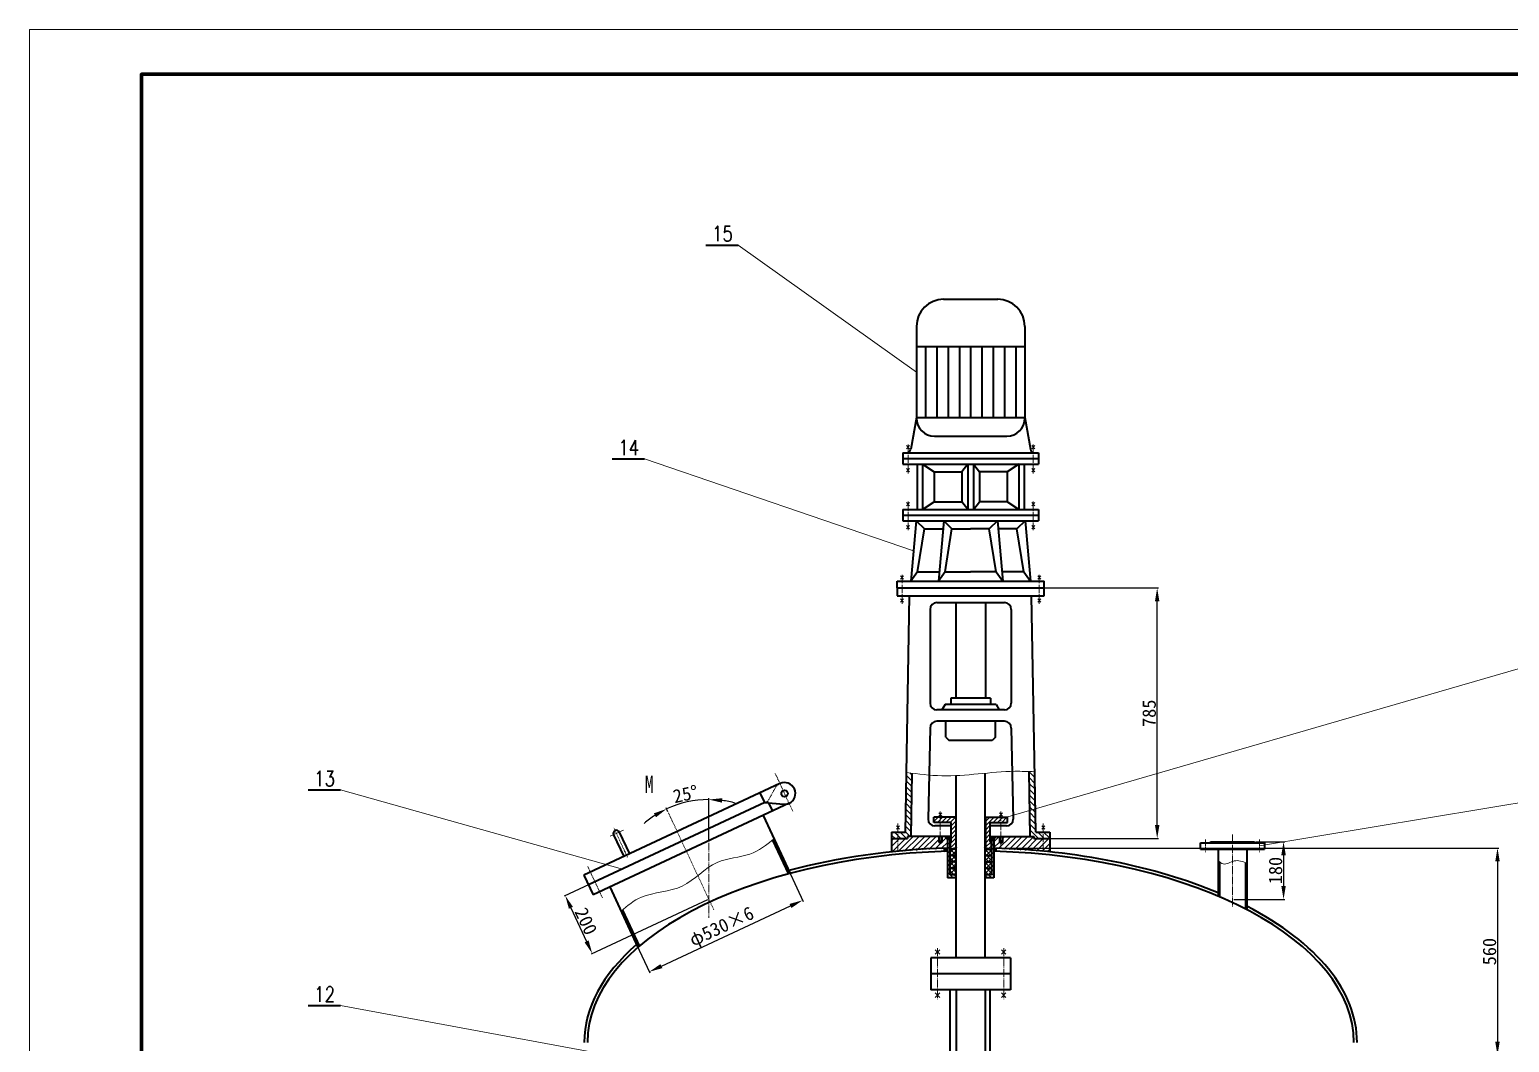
# Model space of a CAD drawing. Extents: x 588 to 11544, y -7167 to 4607.
# Drawn here: x 3228 to 7862, y 1434 to 4607 of the extents above; entities that cross this region are included whole.
import ezdxf
from ezdxf.enums import TextEntityAlignment as Align

# ---------------------------------------------------------------- set-up
doc = ezdxf.new("R2010")
doc.units = 0
doc.header["$LTSCALE"] = 10
doc.header["$PDMODE"] = 1
for name, pattern in [('XX-S', [0.5, 0.3, -0.2]), ('ZXX-L', [3.28, 2.5, -0.3, 0.18, -0.3]), ('ZXX-S', [1.27, 0.75, -0.2, 0.12, -0.2])]:
    doc.linetypes.add(name, pattern=pattern)
doc.layers.get('Defpoints').update_dxf_attribs({"linetype": 'CONTINUOUS'})
for name, color, linetype, lineweight in [('A 粗实线', 1, 'CONTINUOUS', 40), ('B 细实线', 7, 'CONTINUOUS', 18), ('C 文 字', 2, 'CONTINUOUS', 20), ('D 短中心线', 3, 'ZXX-S', 18), ('E 长中心线', 3, 'ZXX-L', 18), ('F 短虚线', 6, 'XX-S', 20), ('J 标注尺寸', 2, 'CONTINUOUS', 18)]:
    doc.layers.add(name, color=color, linetype=linetype, lineweight=lineweight)
doc.styles.add('HZTXT', font='SIMFANG.TTF', dxfattribs={"width": 0.75})
doc.styles.add('ROMANC', font='romanc', dxfattribs={"width": 0.7, "height": 6})
doc.styles.get("Standard").update_dxf_attribs({"font": 'SIMFANG.TTF'})
doc.dimstyles.new('通用标注4.0', dxfattribs={"dimtxt": 42, "dimasz": 42, "dimexe": 4, "dimexo": 4, "dimgap": 4, "dimtad": 1, "dimdec": 0, "dimzin": 0, "dimdsep": 46, "dimtxsty": 'Standard', "dimcen": 4, "dimadec": 0, "dimazin": 0, "dimtfac": 0.375, "dimtdec": 0, "dimtmove": 2, "dimatfit": 3, "dimfxl": 1, "dimtzin": 0, "dimarcsym": 0})

# ---------------------------------------------------------------- blocks, each defined once
blk = doc.blocks.new('*D88')
at = {"layer": 'Defpoints', "color": 0}
for p in [(5309.2, 2192), (5228.5, 2153.2), (5354.5, 2060.2), (5354.5, 1824.5), (5370, 1849.9), (5612.3, -1096.5), (6732.3, -1120.8), (6732.3, -1211.3)]:
    blk.add_point(p, dxfattribs=at)
at = {"layer": 'J 标注尺寸', "color": 0, "lineweight": -2}
for p, q in [((5354.5, 2064.2), (5354.5, 2199.3)), ((5226.8, 2156.9), (5220.8, 2169.7)), ((5612.3, -1100.5), (5612.3, -1124.8)), ((5654.3, -1120.8), (6690.3, -1120.8)), ((6732.3, -1207.3), (6732.3, -1116.8))]:
    blk.add_line(p, q, dxfattribs=at)
for start, end in [(90, 115), (74.5789, 82.2895), (122.7105, 130.4211)]:
    blk.add_arc((5354.5, 1883), 312.3, start, end, dxfattribs=at)
at = {"layer": 'J 标注尺寸', "color": 0}
for points in [[(5395.9, 2185.5), (5396.9, 2199.5), (5354.5, 2195.3)], [(5182.3, 2151.9), (5189.1, 2139.7), (5222.5, 2166.1)], [(5654.3, -1113.8), (5654.3, -1127.8), (5612.3, -1120.8)], [(6690.3, -1113.8), (6690.3, -1127.8), (6732.3, -1120.8)]]:
    blk.add_solid(points, dxfattribs=at)
at = {"layer": 'J 标注尺寸', "color": 0, "insert": (5281.5, 2212.3), "char_height": 42, "attachment_point": 5, "rotation": 12.5}
blk.add_mtext('25°', dxfattribs=at)
at = {"layer": 'J 标注尺寸', "color": 0, "insert": (6172.3, -1095.8), "char_height": 42, "attachment_point": 5}
blk.add_mtext('1080', dxfattribs=at)
blk = doc.blocks.new('*D89')
at = {"layer": 'Defpoints', "color": 0}
for p in [(5582.3, 2021.6), (5648.5, 1879.7), (5101.9, 1797.6)]:
    blk.add_point(p, dxfattribs=at)
at = {"layer": 'J 标注尺寸', "color": 0, "lineweight": -2}
for p, q in [((5584, 2018), (5650.1, 1876.1)), ((5206.2, 1673.4), (5610.4, 1861.9)), ((5103.6, 1794), (5169.8, 1652.1))]:
    blk.add_line(p, q, dxfattribs=at)
at = {"layer": 'J 标注尺寸', "color": 0}
for points in [[(5607.4, 1868.3), (5613.3, 1855.6), (5648.5, 1879.7)], [(5203.2, 1679.8), (5209.1, 1667.1), (5168.1, 1655.7)]]:
    blk.add_solid(points, dxfattribs=at)
at = {"layer": 'J 标注尺寸', "color": 0, "insert": (5396.4, 1793.2), "char_height": 42, "attachment_point": 5, "rotation": 25}
blk.add_mtext('φ530×6', dxfattribs=at)
blk = doc.blocks.new('*D90')
at = {"layer": 'Defpoints', "color": 0}
for p in [(5270, 2064.3), (5354.5, 1883), (4989.6, 1712.9)]:
    blk.add_point(p, dxfattribs=at)
at = {"layer": 'J 标注尺寸', "color": 0, "lineweight": -2}
for p, q in [((5266.4, 2062.6), (4901.5, 1892.4)), ((4922.9, 1856.1), (4971.9, 1750.9)), ((5350.9, 1881.3), (4986, 1711.2))]:
    blk.add_line(p, q, dxfattribs=at)
at = {"layer": 'J 标注尺寸', "color": 0}
for points in [[(4929.2, 1859), (4916.5, 1853.1), (4905.1, 1894.1)], [(4978.2, 1753.9), (4965.5, 1748), (4989.6, 1712.9)]]:
    blk.add_solid(points, dxfattribs=at)
at = {"layer": 'J 标注尺寸', "color": 0, "insert": (4970, 1814.1), "char_height": 42, "attachment_point": 5, "rotation": 295}
blk.add_mtext('200', dxfattribs=at)
blk = doc.blocks.new('*D91')
at = {"layer": 'Defpoints', "color": 0}
for p in [(7063.5, 2063), (6994.5, 1882.5), (7154.3, 1882.5)]:
    blk.add_point(p, dxfattribs=at)
at = {"layer": 'J 标注尺寸', "color": 0, "lineweight": -2}
for p, q in [((7067.5, 2063), (7158.3, 2063)), ((7154.3, 2021), (7154.3, 1924.5)), ((6998.5, 1882.5), (7158.3, 1882.5))]:
    blk.add_line(p, q, dxfattribs=at)
at = {"layer": 'J 标注尺寸', "color": 0}
for points in [[(7147.3, 2021), (7161.3, 2021), (7154.3, 2063)], [(7147.3, 1924.5), (7161.3, 1924.5), (7154.3, 1882.5)]]:
    blk.add_solid(points, dxfattribs=at)
at = {"layer": 'J 标注尺寸', "color": 0, "insert": (7129.3, 1972.8), "char_height": 42, "attachment_point": 5, "rotation": 90}
blk.add_mtext('180', dxfattribs=at)
blk = doc.blocks.new('*D93')
at = {"layer": 'Defpoints', "color": 0}
for p in [(6247.5, 2043.3), (7384.5, 1394.4), (7824.2, 1394.4)]:
    blk.add_point(p, dxfattribs=at)
at = {"layer": 'J 标注尺寸', "color": 0, "lineweight": -2}
for p, q in [((6251.5, 2043.3), (7828.2, 2043.3)), ((7824.2, 2001.3), (7824.2, 1436.4)), ((7388.5, 1394.4), (7828.2, 1394.4))]:
    blk.add_line(p, q, dxfattribs=at)
at = {"layer": 'J 标注尺寸', "color": 0}
for points in [[(7817.2, 2001.3), (7831.2, 2001.3), (7824.2, 2043.3)], [(7817.2, 1436.4), (7831.2, 1436.4), (7824.2, 1394.4)]]:
    blk.add_solid(points, dxfattribs=at)
at = {"layer": 'J 标注尺寸', "color": 0, "insert": (7799.2, 1718.9), "char_height": 42, "attachment_point": 5, "rotation": 90}
blk.add_mtext('560', dxfattribs=at)
blk = doc.blocks.new('*D95')
at = {"layer": 'Defpoints', "color": 0}
for p in [(6404.3, 2858.1), (6758.6, 2858.1), (6422, 2073.1)]:
    blk.add_point(p, dxfattribs=at)
at = {"layer": 'J 标注尺寸', "color": 0, "lineweight": -2}
for p, q in [((6408.3, 2858.1), (6762.6, 2858.1)), ((6758.6, 2115.1), (6758.6, 2816.1)), ((6426, 2073.1), (6762.6, 2073.1))]:
    blk.add_line(p, q, dxfattribs=at)
at = {"layer": 'J 标注尺寸', "color": 0}
for points in [[(6751.6, 2816.1), (6765.6, 2816.1), (6758.6, 2858.1)], [(6751.6, 2115.1), (6765.6, 2115.1), (6758.6, 2073.1)]]:
    blk.add_solid(points, dxfattribs=at)
at = {"layer": 'J 标注尺寸', "color": 0, "insert": (6733.6, 2465.6), "char_height": 42, "attachment_point": 5, "rotation": 90}
blk.add_mtext('785', dxfattribs=at)

msp = doc.modelspace()

# ---------------------------------------------------------------- hatches: boundary and pattern name
at = {"layer": 'A 粗实线'}
h = msp.add_hatch(color=256, dxfattribs=at)
edge = h.paths.add_edge_path()
edge.add_ellipse((6174.5, 1434.4), major_axis=(-1210, 0), ratio=0.504132, start_angle=273.4588, end_angle=273.9096)
edge.add_line((6092, 2043), (6092, 2033))
edge.add_line((6092, 2033), (6101.5, 2043.3))
h = msp.add_hatch(color=256, dxfattribs=at)
h.paths.add_polyline_path([(6101.5, 2079.9), (6095.2, 2079.9), (6101.5, 2071.4)])
h.paths.add_polyline_path([(6101.5, 2071.4), (6109.5, 2079.9), (6101.5, 2079.9)])
h = msp.add_hatch(color=256, dxfattribs=at)
edge = h.paths.add_edge_path()
edge.add_ellipse((6174.5, 1434.4), major_axis=(1210, 0), ratio=0.504132, start_angle=86.0904, end_angle=86.5412, ccw=False)
edge.add_line((6257, 2043), (6257, 2033))
edge.add_line((6257, 2033), (6247.5, 2043.3))
h = msp.add_hatch(color=256, dxfattribs=at)
h.paths.add_polyline_path([(6247.5, 2079.9), (6253.9, 2079.9), (6247.5, 2071.4)])
h.paths.add_polyline_path([(6239.5, 2079.9), (6247.5, 2079.9), (6247.5, 2071.4)])
at = {"layer": 'B 细实线'}
h = msp.add_hatch(dxfattribs=at)
h.set_pattern_fill('ANSI31', color=256, scale=4, angle=90, style=0)
h.set_pattern_definition([(135, (0, -268.948), (-8.980256, -8.980256), [])])
h.paths.add_polyline_path([(5943.2, 2092.9), (5927, 2092.9), (5927, 2073.1), (5943.2, 2073.1)])
edge = h.paths.add_edge_path()
edge.add_spline(control_points=[(5991.6, 2277.6), (5985.7, 2278.4), (5979.8, 2279.1), (5973.8, 2279.9)], knot_values=[0, 0, 0, 0, 25.307165, 25.307165, 25.307165, 25.307165], degree=3, periodic=0)
edge.add_line((5973.8, 2279.9), (5970.6, 2092.9))
edge.add_line((5970.6, 2092.9), (5943.2, 2092.9))
edge.add_line((5943.2, 2092.9), (5943.2, 2073.1))
edge.add_line((5943.2, 2073.1), (5976.5, 2073.1))
edge.add_line((5976.5, 2073.1), (5976.5, 2079.9))
edge.add_line((5976.5, 2079.9), (5988.2, 2079.9))
edge.add_line((5988.2, 2079.9), (5991.6, 2277.6))
edge = h.paths.add_edge_path()
edge.add_spline(control_points=[(6375.2, 2282.4), (6369.2, 2282.6), (6363.2, 2282.8), (6357.3, 2283)], knot_values=[543.575968, 543.575968, 543.575968, 543.575968, 568.841408, 568.841408, 568.841408, 568.841408], degree=3, periodic=0)
edge.add_line((6357.3, 2283), (6360.8, 2079.9))
edge.add_line((6360.8, 2079.9), (6372.5, 2079.9))
edge.add_line((6372.5, 2079.9), (6372.5, 2073.1))
edge.add_line((6372.5, 2073.1), (6405.8, 2073.1))
edge.add_line((6405.8, 2073.1), (6405.8, 2092.9))
edge.add_line((6405.8, 2092.9), (6378.5, 2092.9))
edge.add_line((6378.5, 2092.9), (6375.2, 2282.4))
h.paths.add_polyline_path([(6422, 2092.9), (6405.8, 2092.9), (6405.8, 2073.1), (6422, 2073.1)])
h = msp.add_hatch(dxfattribs=at)
h.set_pattern_fill('ANSI31', color=256, scale=3, style=0)
h.set_pattern_definition([(45, (0, -268.948), (-6.735192, 6.735192), [])])
h.paths.add_polyline_path([(6079.5, 2139.9), (6059.5, 2139.9), (6059.5, 2123.9), (6079.5, 2123.9)])
h.paths.add_polyline_path([(6128, 2139.9), (6079.5, 2139.9), (6079.5, 2123.9), (6113, 2123.9), (6113, 2064.3), (6110.5, 2059.9), (6110.5, 2039.9), (6115.5, 2039.9), (6128, 2043.3)])
h.paths.add_polyline_path([(6236, 2123.9), (6269.5, 2123.9), (6269.5, 2139.9), (6221, 2139.9), (6221, 2043.3), (6233.5, 2039.9), (6238.5, 2039.9), (6238.5, 2059.9), (6236, 2064.3)])
h.paths.add_polyline_path([(6289.5, 2139.9), (6269.5, 2139.9), (6269.5, 2123.9), (6289.5, 2123.9)])
h = msp.add_hatch(dxfattribs=at)
h.set_pattern_fill('ANSI31', color=256, scale=4, style=0)
h.set_pattern_definition([(45, (0, -268.948), (-8.980256, 8.980256), [])])
edge = h.paths.add_edge_path()
edge.add_line((5927, 2073.1), (5927, 2031.5))
edge.add_ellipse((6174.5, 1434.4), major_axis=(-1210, 0), ratio=0.504132, start_angle=273.4588, end_angle=281.8029, ccw=False)
edge.add_line((6101.5, 2043.3), (6101.5, 2071.4))
edge.add_line((6101.5, 2071.4), (6095.2, 2079.9))
edge.add_line((6095.2, 2079.9), (6085.5, 2079.9))
edge.add_line((6085.5, 2079.9), (6085.5, 2064.9))
edge.add_line((6085.5, 2064.9), (6084.5, 2064.9))
edge.add_line((6084.5, 2064.9), (6084.5, 2061.9))
edge.add_line((6084.5, 2061.9), (6079.5, 2059))
edge.add_line((6079.5, 2059), (6074.5, 2061.9))
edge.add_line((6074.5, 2061.9), (6074.5, 2064.9))
edge.add_line((6074.5, 2064.9), (6073.5, 2064.9))
edge.add_line((6073.5, 2064.9), (6073.5, 2079.9))
edge.add_line((6073.5, 2079.9), (5976.5, 2079.9))
edge.add_line((5976.5, 2079.9), (5976.5, 2073.1))
edge.add_line((5976.5, 2073.1), (5927, 2073.1))
edge = h.paths.add_edge_path()
edge.add_line((6372.5, 2073.1), (6372.5, 2079.9))
edge.add_line((6372.5, 2079.9), (6275.5, 2079.9))
edge.add_line((6275.5, 2079.9), (6275.5, 2064.9))
edge.add_line((6275.5, 2064.9), (6274.5, 2064.9))
edge.add_line((6274.5, 2064.9), (6274.5, 2061.9))
edge.add_line((6274.5, 2061.9), (6269.5, 2059))
edge.add_line((6269.5, 2059), (6264.5, 2061.9))
edge.add_line((6264.5, 2061.9), (6264.5, 2064.9))
edge.add_line((6264.5, 2064.9), (6263.5, 2064.9))
edge.add_line((6263.5, 2064.9), (6263.5, 2079.9))
edge.add_line((6263.5, 2079.9), (6253.9, 2079.9))
edge.add_line((6253.9, 2079.9), (6247.5, 2071.4))
edge.add_line((6247.5, 2071.4), (6247.5, 2043.3))
edge.add_ellipse((6174.5, 1434.4), major_axis=(-1210, 0), ratio=0.504132, start_angle=258.1971, end_angle=266.5412, ccw=False)
edge.add_line((6422, 2031.5), (6422, 2073.1))
edge.add_line((6422, 2073.1), (6372.5, 2073.1))
h = msp.add_hatch(dxfattribs=at)
h.set_pattern_fill('ANSI31', color=256, scale=3, angle=90, style=0)
h.set_pattern_definition([(135, (0, -268.948), (-6.735192, -6.735192), [])])
h.paths.add_polyline_path([(6109.5, 2079.9), (6101.5, 2071.4), (6101.5, 1949.9), (6128, 1949.9), (6128, 1959.9), (6109.5, 1959.9)])
h.paths.add_polyline_path([(6247.5, 2071.4), (6239.5, 2079.9), (6239.5, 1959.9), (6221, 1959.9), (6221, 1949.9), (6247.5, 1949.9)])
h = msp.add_hatch(dxfattribs=at)
h.set_pattern_fill('ANSI37', color=256, scale=3, angle=90, style=0)
h.set_pattern_definition([(135, (0, -268.948), (-6.735192, -6.735192), []), (225, (0, -268.948), (6.735192, -6.735192), [])])
h.paths.add_polyline_path([(6129.5, 2039.9), (6109.5, 2039.9), (6109.5, 2019.9), (6129.5, 2019.9)])
h.paths.add_polyline_path([(6129.5, 2019.9), (6109.5, 2019.9), (6109.5, 1999.9), (6129.5, 1999.9)])
h.paths.add_polyline_path([(6129.5, 1999.9), (6109.5, 1999.9), (6109.5, 1979.9), (6129.5, 1979.9)])
h.paths.add_polyline_path([(6129.5, 1979.9), (6109.5, 1979.9), (6109.5, 1959.9), (6129.5, 1959.9)])
h.paths.add_polyline_path([(6239.5, 2039.9), (6219.5, 2039.9), (6219.5, 2019.9), (6239.5, 2019.9)])
h.paths.add_polyline_path([(6239.5, 2019.9), (6219.5, 2019.9), (6219.5, 1999.9), (6239.5, 1999.9)])
h.paths.add_polyline_path([(6239.5, 1999.9), (6219.5, 1999.9), (6219.5, 1979.9), (6239.5, 1979.9)])
h.paths.add_polyline_path([(6239.5, 1979.9), (6219.5, 1979.9), (6219.5, 1959.9), (6239.5, 1959.9)])

# ---------------------------------------------------------------- linework, layer by layer
at = {"layer": 'A 粗实线'}
for p, q in [((5345.7, 3932.4), (5446.8, 3932.4)), ((6089.7, 3762.6), (6259.4, 3762.6)), ((6004.8, 3677.7), (6004.8, 3390.3)), ((6344.2, 3677.7), (6344.2, 3390.3)), ((6004.8, 3615), (6344.2, 3615)), ((6033.1, 3615), (6033.1, 3392.6)), ((6068.4, 3615), (6068.4, 3392.6)), ((6103.8, 3615), (6103.8, 3392.6)), ((6139.2, 3615), (6139.2, 3392.6)), ((6174.5, 3615), (6174.5, 3392.6)), ((6209.9, 3615), (6209.9, 3392.6)), ((6245.2, 3615), (6245.2, 3392.6)), ((6280.6, 3615), (6280.6, 3392.6)), ((6315.9, 3615), (6315.9, 3392.6)), ((6004.8, 3392.6), (5987.3, 3293.4)), ((6004.8, 3392.6), (6344.2, 3392.6)), ((6344.2, 3392.6), (6361.7, 3293.4)), ((6061.4, 3333.7), (6287.7, 3333.7)), ((5052.3, 3262.2), (5153.4, 3262.2)), ((5962.4, 3281.7), (5973.4, 3281.7)), ((5962.4, 3281.7), (5962.4, 3246.4)), ((5962.4, 3264), (6386.7, 3264)), ((5962.4, 3246.4), (6386.7, 3246.4)), ((5973.4, 3281.7), (6386.7, 3281.7)), ((6006.6, 3246.4), (6006.6, 3104)), ((6023.9, 3246.4), (6023.9, 3104)), ((6023.9, 3246.4), (6060.4, 3222.3)), ((6165.8, 3246.4), (6146.6, 3222.3)), ((6165.8, 3246.4), (6165.8, 3104)), ((6183.2, 3246.4), (6183.2, 3104)), ((6183.2, 3246.4), (6202.4, 3222.3)), ((6325.1, 3246.4), (6288.6, 3222.3)), ((6325.1, 3246.4), (6325.1, 3104)), ((6342.4, 3246.4), (6342.4, 3104)), ((6386.7, 3281.7), (6386.7, 3246.4)), ((6060.4, 3222.3), (6146.6, 3222.3)), ((6060.4, 3222.3), (6060.4, 3128)), ((6146.6, 3222.3), (6146.6, 3128)), ((6288.6, 3222.3), (6202.4, 3222.3)), ((6202.4, 3222.3), (6202.4, 3128)), ((6288.6, 3222.3), (6288.6, 3128)), ((6023.9, 3104), (6060.4, 3128)), ((6060.4, 3128), (6146.6, 3128)), ((6165.8, 3104), (6146.6, 3128)), ((6183.2, 3104), (6202.4, 3128)), ((6288.6, 3128), (6202.4, 3128)), ((6325.1, 3104), (6288.6, 3128)), ((5962.4, 3104), (6386.7, 3104)), ((5962.4, 3104), (5962.4, 3068.6)), ((5962.4, 3086.3), (6386.7, 3086.3)), ((5962.4, 3068.6), (6386.7, 3068.6)), ((6003.9, 3068.6), (5987.4, 2879.3)), ((6003.9, 3068.6), (6029.6, 3043.6)), ((6090.4, 3068.6), (6073.9, 2879.3)), ((6090.4, 3068.6), (6116.1, 3043.6)), ((6258.6, 3068.6), (6232.9, 3043.6)), ((6258.6, 3068.6), (6275.1, 2879.3)), ((6345.1, 3068.6), (6319.4, 3043.6)), ((6345.1, 3068.6), (6361.7, 2879.3)), ((6386.7, 3104), (6386.7, 3068.6)), ((6008.1, 2908.2), (6029.6, 3043.6)), ((6029.6, 3043.6), (6088.3, 3043.6)), ((6094.7, 2908.2), (6116.1, 3043.6)), ((6116.1, 3043.6), (6174.5, 3043.6)), ((6232.9, 3043.6), (6174.5, 3043.6)), ((6254.3, 2908.2), (6232.9, 3043.6)), ((6319.4, 3043.6), (6260.8, 3043.6)), ((6340.9, 2908.2), (6319.4, 3043.6)), ((5944.7, 2879.3), (6404.3, 2879.3)), ((5944.7, 2858.1), (5944.7, 2879.3)), ((6008.1, 2908.2), (5987.4, 2879.3)), ((6008.1, 2908.2), (6076.4, 2908.2)), ((6094.7, 2908.2), (6073.9, 2879.3)), ((6094.7, 2908.2), (6174.5, 2908.2)), ((6254.3, 2908.2), (6174.5, 2908.2)), ((6254.3, 2908.2), (6275.1, 2879.3)), ((6340.9, 2908.2), (6272.6, 2908.2)), ((6340.9, 2908.2), (6361.7, 2879.3)), ((6404.3, 2858.1), (6404.3, 2879.3)), ((5944.7, 2858.1), (6404.3, 2858.1)), ((5944.7, 2858.1), (5944.7, 2833.4)), ((5944.7, 2833.4), (6404.3, 2833.4)), ((5970.6, 2092.9), (5983.5, 2833.4)), ((6378.5, 2092.9), (6365.5, 2833.4)), ((6404.3, 2833.4), (6404.3, 2858.1)), ((6047.5, 2791), (6047.5, 2497.2)), ((6068.7, 2812.2), (6280.3, 2812.2)), ((6128.5, 2812.2), (6128.5, 2513.2)), ((6220.5, 2812.2), (6220.5, 2513.2)), ((6301.5, 2791), (6301.5, 2497.2)), ((6236.9, 2513.2), (6112.1, 2513.2)), ((6112.1, 2513.2), (6112.1, 2493.3)), ((6236.9, 2513.2), (6236.9, 2493.3)), ((6280.3, 2476), (6068.7, 2476)), ((6094.7, 2493.3), (6084.7, 2476)), ((6254.4, 2493.3), (6094.7, 2493.3)), ((6254.4, 2493.3), (6264.3, 2476)), ((6047.5, 2419.4), (6041.1, 2133.8)), ((6280.3, 2440.6), (6068.7, 2440.6)), ((6096.8, 2391.2), (6096.8, 2440.6)), ((6252.2, 2391.2), (6252.2, 2440.6)), ((6301.5, 2419.4), (6308, 2133.8)), ((6096.8, 2391.2), (6107.5, 2380.6)), ((6241.6, 2380.6), (6107.5, 2380.6)), ((6252.2, 2391.2), (6241.6, 2380.6)), ((5988.2, 2079.9), (5991.6, 2277.6)), ((6219.5, 1699.6), (6219.5, 2277.7)), ((6360.8, 2079.9), (6357.3, 2283)), ((4099.8, 2225.2), (4200.9, 2225.2)), ((5577.4, 2245.1), (4963.3, 1958.8)), ((6129.5, 1699.6), (6129.5, 2270.4)), ((5530.1, 2185.6), (4977.7, 1928)), ((5606.1, 2183.5), (4992.1, 1897.2)), ((5530.1, 2185.6), (5515.8, 2216.4)), ((5530.1, 2185.6), (5588.7, 2180.4)), ((5541.7, 2184.6), (5553.6, 2159)), ((5524.5, 2145.4), (5609.3, 1963.7)), ((6129.5, 2139.9), (6059.5, 2139.9)), ((6059.5, 2123.9), (6059.5, 2139.9)), ((6128, 2139.9), (6128, 2043.3)), ((6219.5, 2139.9), (6289.5, 2139.9)), ((6221, 2139.9), (6221, 2043.3)), ((6289.5, 2123.9), (6289.5, 2139.9)), ((5074.4, 2093.3), (5106.1, 2025.4)), ((5927, 2092.9), (5927, 2031.5)), ((5927, 2092.9), (5970.6, 2092.9)), ((6113, 2123.9), (6059.5, 2123.9)), ((6113, 2112.6), (6062.3, 2112.6)), ((6113, 2064.3), (6113, 2123.9)), ((6236, 2123.9), (6289.5, 2123.9)), ((6236, 2064.3), (6236, 2123.9)), ((6286.7, 2112.6), (6236, 2112.6)), ((6378.5, 2092.9), (6422, 2092.9)), ((6422, 2092.9), (6422, 2031.5)), ((5056.3, 2084.9), (5088, 2016.9)), ((5553.8, 2068.5), (5603.8, 1961.2)), ((5927, 2073.1), (5976.5, 2073.1)), ((6113, 2079.9), (5976.5, 2079.9)), ((5976.5, 2079.9), (5976.5, 2073.1)), ((6073.5, 2064.9), (6085.5, 2064.9)), ((6074.5, 2079.9), (6074.5, 2061.9)), ((6074.5, 2061.9), (6084.5, 2061.9)), ((6074.5, 2061.9), (6079.5, 2059)), ((6084.5, 2061.9), (6079.5, 2059)), ((6084.5, 2079.9), (6084.5, 2061.9)), ((6092, 2033), (6101.5, 2043.3)), ((6092, 2043.1), (6092, 2033)), ((6095.2, 2079.9), (6101.5, 2071.4)), ((6101.5, 2079.9), (6101.5, 1949.9)), ((6101.5, 2071.4), (6109.5, 2079.9)), ((6109.5, 2079.9), (6109.5, 1959.9)), ((6129.5, 2039.9), (6109.5, 2039.9)), ((6110.5, 2059.9), (6113, 2064.3)), ((6110.5, 2059.9), (6110.5, 2039.9)), ((6128, 2043.3), (6115.5, 2039.9)), ((6128, 2043.3), (6129.5, 2043.3)), ((6221, 2043.3), (6219.5, 2043.3)), ((6219.5, 2039.9), (6239.5, 2039.9)), ((6221, 2043.3), (6233.5, 2039.9)), ((6236, 2079.9), (6372.5, 2079.9)), ((6238.5, 2059.9), (6236, 2064.3)), ((6238.5, 2059.9), (6238.5, 2039.9)), ((6239.5, 2079.9), (6239.5, 1959.9)), ((6247.5, 2071.4), (6239.5, 2079.9)), ((6247.5, 2079.9), (6247.5, 1949.9)), ((6253.9, 2079.9), (6247.5, 2071.4)), ((6257, 2033), (6247.5, 2043.3)), ((6275.5, 2064.9), (6263.5, 2064.9)), ((6264.5, 2079.9), (6264.5, 2061.9)), ((6264.5, 2061.9), (6269.5, 2059)), ((6274.5, 2061.9), (6264.5, 2061.9)), ((6274.5, 2061.9), (6269.5, 2059)), ((6274.5, 2079.9), (6274.5, 2061.9)), ((6372.5, 2079.9), (6372.5, 2073.1)), ((6372.5, 2073.1), (6422, 2073.1)), ((6894.5, 2040), (6894.5, 2060)), ((6894.5, 2060), (7094.5, 2060)), ((6894.5, 2040), (7094.5, 2040)), ((6925.5, 2060), (6925.5, 2063)), ((6925.5, 2063), (7063.5, 2063)), ((6950, 2040), (6950, 1892.3)), ((7039, 2040), (7039, 1850.6)), ((7063.5, 2063), (7063.5, 2060)), ((7094.5, 2060), (7094.5, 2040)), ((6129.5, 2019.9), (6109.5, 2019.9)), ((6129.5, 1999.9), (6109.5, 1999.9)), ((6219.5, 2019.9), (6239.5, 2019.9)), ((6219.5, 1999.9), (6239.5, 1999.9)), ((6954, 1999.8), (6954, 1890.6)), ((7035, 1998), (7035, 1852.6)), ((4963.3, 1958.8), (4992.1, 1897.2)), ((6129.5, 1949.9), (6101.5, 1949.9)), ((6129.5, 1979.9), (6109.5, 1979.9)), ((6129.5, 1959.9), (6109.5, 1959.9)), ((6128, 1959.9), (6128, 1949.9)), ((6219.5, 1979.9), (6239.5, 1979.9)), ((6239.5, 1959.9), (6219.5, 1959.9)), ((6247.5, 1949.9), (6219.5, 1949.9)), ((6221, 1959.9), (6221, 1949.9)), ((5044.2, 1921.5), (5132.5, 1732)), ((5084.5, 1849.1), (5138, 1734.6)), ((6049.5, 1699.6), (6049.5, 1599.6)), ((6299.5, 1699.6), (6049.5, 1699.6)), ((6299.5, 1699.6), (6299.5, 1599.6)), ((6299.5, 1649.6), (6049.5, 1649.6)), ((6299.5, 1599.6), (6049.5, 1599.6)), ((6109.8, 1599.6), (6109.8, -1120.8)), ((6129.5, 1599.6), (6129.5, 574.4)), ((6219.5, 1599.6), (6219.5, 574.4)), ((6234.8, 1599.6), (6234.8, -1120.8)), ((4099.8, 1549.8), (4200.9, 1549.8))]:
    msp.add_line(p, q, dxfattribs=at)
at = {"layer": 'A 粗实线', "color": 5, "lineweight": 120}
msp.add_lwpolyline([(11403.8, -7026.6), (11403.8, 4467.4), (3577.8, 4467.4), (3577.8, -7026.6)], close=True, dxfattribs=at)
at = {"layer": 'A 粗实线'}
msp.add_circle((5591.7, 2214.3), 10, dxfattribs=at)
for centre, radius, start, end in [((6089.7, 3677.7), 84.9, 90, 180), ((6259.4, 3677.7), 84.9, 0, 90), ((6061.4, 3390.3), 56.6, 180, 270), ((6287.7, 3390.3), 56.6, 270, 0), ((5973.4, 3295.9), 14.1, 270, 350), ((6375.6, 3295.9), 14.1, 190, 270), ((6068.7, 2791), 21.2, 90, 180), ((6280.3, 2791), 21.2, 0, 90), ((6068.7, 2497.2), 21.2, 180, 270), ((6280.3, 2497.2), 21.2, 270, 0), ((6068.7, 2419.4), 21.2, 90, 180), ((6280.3, 2419.4), 21.2, 0, 90), ((5591.7, 2214.3), 34, 295, 115), ((5591.7, 2214.3), 34, 264.976, 295), ((6062.3, 2133.8), 21.2, 180, 270), ((6286.7, 2133.8), 21.2, 270, 0), ((5065.3, 2089.1), 10, 25, 205)]:
    msp.add_arc(centre, radius, start, end, dxfattribs=at)
for major_axis, ratio, start_param, end_param in [((-1210, 0), 0.504132, 4.772756, 5.202352), ((-1210, 0), 0.504132, 4.016707, 4.652022), ((-1200, 0), 0.5, 4.77326, 6.283185), ((-1200, 0), 0.5, 3.141593, 4.651518), ((-1210, 0), 0.504132, 3.141593, 3.916533), ((-1210, 0), 0.504132, 5.756724, 6.283185)]:
    msp.add_ellipse((6174.5, 1434.4), major_axis=major_axis, ratio=ratio, start_param=start_param, end_param=end_param, dxfattribs=at)
at = {"layer": 'B 细实线'}
for p, q in [((6004.8, 3534), (5446.8, 3932.4)), ((5995.6, 2974), (5153.4, 3262.2)), ((6269.5, 2134.6), (8507.6, 2784.8)), ((7079, 2050), (8507.6, 2287.3)), ((5083.9, 1977.5), (4200.9, 2225.2)), ((6073.5, 2079.9), (6073.5, 2064.9)), ((6085.5, 2079.9), (6085.5, 2064.9)), ((6263.5, 2079.9), (6263.5, 2064.9)), ((6275.5, 2079.9), (6275.5, 2064.9)), ((6129.5, 1194.2), (4200.9, 1549.8))]:
    msp.add_line(p, q, dxfattribs=at)
msp.add_lwpolyline([(11543.8, -7166.6), (11543.8, 4607.4), (3227.8, 4607.4), (3227.8, -7166.6)], close=True, dxfattribs=at)
for points in [[(5973.8, 2279.9), (6084, 2269.7), (6312.9, 2283.7), (6375.3, 2282.4)], [(6950, 2003), (6965.3, 1993.7), (6999.9, 2003), (7039, 1996.6)]]:
    msp.add_spline(points, degree=3, dxfattribs=at)
msp.add_open_spline([(5079.9, 1844.9), (5099.5, 1862.9), (5154.7, 1906.9), (5280.4, 1904.5), (5365.4, 2011.7), (5482.8, 2013.1), (5535.3, 2052.7), (5558.5, 2072.5)], degree=3, knots=[28.340698, 28.340698, 28.340698, 28.340698, 106.40066, 239.022611, 371.413989, 477.257426, 566.714109, 566.714109, 566.714109, 566.714109], dxfattribs=at)
at = {"layer": 'D 短中心线'}
for p, q in [((5617.6, 2158.8), (5562.7, 2276.5)), ((5228.5, 2153.2), (5370, 1849.9)), ((5045.9, 2080.1), (5087.3, 2099.3)), ((5056, 2109.1), (5056, 2109)), ((5057.9, 2105.1), (5099.9, 2014.9)), ((6910, 2070), (6910, 2030)), ((7079, 2070), (7079, 2030)), ((4975.8, 1985.2), (5021.7, 1886.9))]:
    msp.add_line(p, q, dxfattribs=at)
at = {"layer": 'E 长中心线'}
for p, q in [((5983.4, 3304.1), (5973.4, 3294.1)), ((5983.4, 3294.1), (5973.4, 3304.1)), ((5978.4, 3307.8), (5978.4, 3216.8)), ((6365.6, 3294.1), (6375.6, 3304.1)), ((6365.6, 3304.1), (6375.6, 3294.1)), ((6370.6, 3307.8), (6370.6, 3216.8)), ((5983.4, 3222.2), (5973.4, 3232.2)), ((5983.4, 3232.2), (5973.4, 3222.2)), ((6365.6, 3232.2), (6375.6, 3222.2)), ((6365.6, 3222.2), (6375.6, 3232.2)), ((5983.4, 3115.7), (5973.4, 3125.7)), ((5983.4, 3125.7), (5973.4, 3115.7)), ((5978.4, 3129.3), (5978.4, 3038.4)), ((6365.6, 3125.7), (6375.6, 3115.7)), ((6365.6, 3115.7), (6375.6, 3125.7)), ((6370.6, 3129.3), (6370.6, 3038.4)), ((5983.4, 3053.8), (5973.4, 3043.8)), ((5983.4, 3043.8), (5973.4, 3053.8)), ((6365.6, 3043.8), (6375.6, 3053.8)), ((6365.6, 3053.8), (6375.6, 3043.8)), ((5964.6, 2885.7), (5954.6, 2895.7)), ((5964.6, 2895.7), (5954.6, 2885.7)), ((5959.6, 2899.4), (5959.6, 2808.4)), ((6384.4, 2885.7), (6394.4, 2895.7)), ((6384.4, 2895.7), (6394.4, 2885.7)), ((6389.4, 2899.4), (6389.4, 2808.4)), ((5964.6, 2813.8), (5954.6, 2823.8)), ((5964.6, 2823.8), (5954.6, 2813.8)), ((6384.4, 2823.8), (6394.4, 2813.8)), ((6384.4, 2813.8), (6394.4, 2823.8)), ((6084.5, 2143.3), (6074.5, 2153.3)), ((6084.5, 2153.3), (6074.5, 2143.3)), ((6079.5, 2158.3), (6079.5, 2056.2)), ((6264.5, 2153.3), (6274.5, 2143.3)), ((6264.5, 2143.3), (6274.5, 2153.3)), ((6269.5, 2158.3), (6269.5, 2048.6)), ((5952, 2102.6), (5942, 2112.6)), ((5952, 2112.6), (5942, 2102.6)), ((5947, 2119.8), (5947, 2036.4)), ((6397, 2102.6), (6407, 2112.6)), ((6397, 2112.6), (6407, 2102.6)), ((6402, 2119.8), (6402, 2036.4)), ((6994.5, 2085.4), (6994.5, 1856.2)), ((5354.5, 2060.2), (5354.5, 1824.5)), ((6078, 1724.9), (6063.9, 1710.7)), ((6078, 1710.7), (6063.9, 1724.9)), ((6071, 1730), (6071, 1569.8)), ((6271, 1724.9), (6285.1, 1710.7)), ((6271, 1710.7), (6285.1, 1724.9)), ((6278.1, 1730), (6278.1, 1569.8)), ((6078, 1589.4), (6063.9, 1575.2)), ((6078, 1575.2), (6063.9, 1589.4)), ((6271, 1589.4), (6285.1, 1575.2)), ((6271, 1575.2), (6285.1, 1589.4))]:
    msp.add_line(p, q, dxfattribs=at)
at = {"layer": 'F 短虚线'}
for p, q in [((5539.4, 2189.9), (5562, 2230.7)), ((5539.4, 2189.9), (5530.1, 2185.6)), ((5539.2, 2189.8), (5541.7, 2184.6))]:
    msp.add_line(p, q, dxfattribs=at)
msp.add_arc((5591.7, 2214.3), 34, 115, 151.0968, dxfattribs=at)

# ---------------------------------------------------------------- texts
at = {"layer": 'C 文 字', "style": 'ROMANC', "width": 0.8}
for s, p in [('15', (5397.4, 3968)), ('14', (5103.9, 3297.8)), ('13', (4151.5, 2260.8)), ('12', (4151.5, 1585.4))]:
    msp.add_text(s, height=47.42, dxfattribs=at).set_placement(p, align=Align.MIDDLE)
at = {"layer": 'C 文 字', "insert": (5154.4, 2270.2), "char_height": 54, "width": 864, "attachment_point": 1, "style": 'HZTXT'}
msp.add_mtext('M', dxfattribs=at)

# ---------------------------------------------------------------- dimensions: what is measured, and where the dimension line sits
at = {"layer": 'J 标注尺寸'}
for base, p1, p2, picture, middle in [((6758.6, 2858.1), (6422, 2073.1), (6404.3, 2858.1), '*D95', (6733.6, 2465.6)), ((7154.276, 1882.5072), (7063.5102, 2063.007), (6994.5102, 1882.5072), '*D91', (7129.276, 1972.7571))]:
    dim = msp.add_linear_dim(base=base, p1=p1, p2=p2, angle=90, dimstyle='通用标注4.0', dxfattribs=at)
    dim.commit()
    dim.dimension.update_dxf_attribs({"geometry": picture, "text_midpoint": middle})
dim = msp.add_angular_dim_2l(base=(5309.2, 2192), line1=((5354.5, 2060.2), (5354.5, 1824.5)), line2=((5228.5, 2153.2), (5370, 1849.9)), dimstyle='通用标注4.0', dxfattribs=at)
dim.commit()
dim.dimension.update_dxf_attribs({"geometry": '*D88', "text_midpoint": (5281.5, 2212.3)})
dim = msp.add_linear_dim(base=(6732.3, -1120.8), p1=(5612.3, -1096.5), p2=(6732.3, -1211.3), text='1080', dimstyle='通用标注4.0', dxfattribs=at)
dim.commit()
dim.dimension.update_dxf_attribs({"geometry": '*D88', "text_midpoint": (6172.3, -1095.8)})
dim = msp.add_aligned_dim(p1=(5270, 2064.3), p2=(5354.5, 1883), distance=-402.6, dimstyle='通用标注4.0', dxfattribs=at)
dim.commit()
dim.dimension.update_dxf_attribs({"geometry": '*D90', "text_midpoint": (4970, 1814.1)})
dim = msp.add_linear_dim(base=(7824.2, 1394.4), p1=(6247.5, 2043.3), p2=(7384.5, 1394.4), angle=90, text='560', dimstyle='通用标注4.0', dxfattribs=at)
dim.commit()
dim.dimension.update_dxf_attribs({"geometry": '*D93', "text_midpoint": (7799.2, 1718.9)})
dim = msp.add_aligned_dim(p1=(5101.9, 1797.6), p2=(5582.3, 2021.6), distance=-156.6, text='φ<>×6', dimstyle='通用标注4.0', dxfattribs=at)
dim.commit()
dim.dimension.update_dxf_attribs({"geometry": '*D89', "text_midpoint": (5396.4, 1793.2)})

doc.saveas('drawing.dxf')
